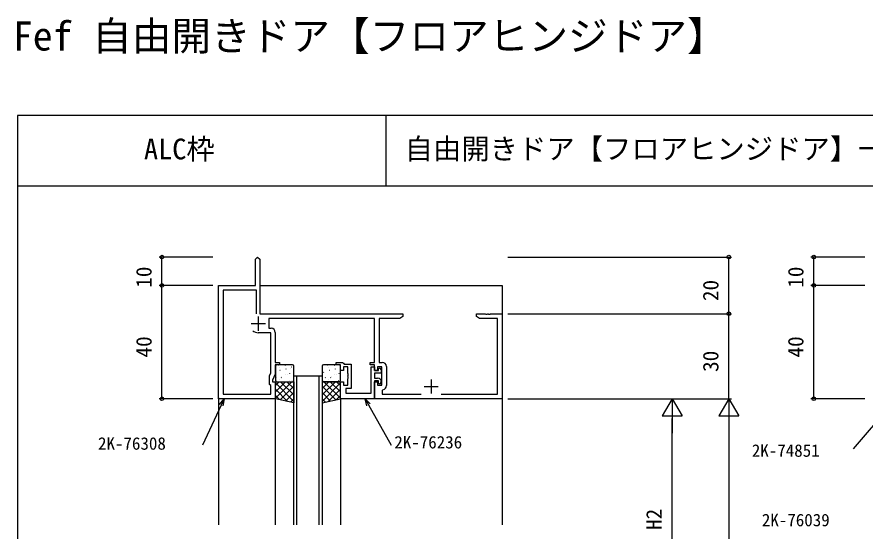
# Model space of a CAD drawing. Units: millimetres, scale not verified. Extents: x -437 to 438, y -344 to 341.
# Drawn here: x -436.9 to -137.6, y 159.6 to 341 of the extents above; entities that cross this region are included whole.
import ezdxf
from ezdxf.enums import TextEntityAlignment as Align

# ---------------------------------------------------------------- set-up
doc = ezdxf.new("R2010")
doc.units = ezdxf.units.MM
doc.header["$LTSCALE"] = 2
for name, color, linetype in [('0-1_USER1', 3, 'Continuous'), ('0-2_YKK_11', 7, 'Continuous'), ('0-3_YKK_12', 2, 'Continuous'), ('0-4_YKK_13', 4, 'Continuous'), ('0-6_YKK_D', 6, 'Continuous'), ('0-7_YKK_ZWAK', 7, 'Continuous')]:
    doc.layers.add(name, color=color, linetype=linetype)
doc.styles.add('ＭＳ ゴシック', font='')
doc.styles.get('ＭＳ ゴシック').set_extended_font_data('MS Gothic')

msp = doc.modelspace()

# ---------------------------------------------------------------- linework, layer by layer
at = {"layer": '0-2_YKK_11'}
for p, q in [((-351.716, 235.3), (-351.716, 230.3)), ((-354.216, 232.8), (-349.216, 232.8)), ((-306.486, 217.63), (-306.486, 210.97)), ((-290.716, 213.1), (-290.716, 208.1)), ((-293.216, 210.6), (-288.216, 210.6))]:
    msp.add_line(p, q, dxfattribs=at)
for points in [[(-345.716, 229.73), (-345.716, 219.1), (-344.216, 219.1), (-344.216, 218.3), (-345.716, 218.3), (-345.716, 214.945), (-346.716, 212.8), (-346.716, 212.3), (-345.716, 212.3), (-345.716, 206.3), (-365.716, 206.3), (-365.716, 246.3), (-352.716, 246.3), (-352.716, 255.55), (-351.966, 256.3), (-351.216, 255.55), (-351.216, 236.3), (-300.716, 236.3), (-300.716, 235.3), (-301.807, 234.67), (-309.086, 234.67), (-309.086, 219.13), (-307.986, 219.13)], [(-352.416, 236.3), (-352.416, 244.67), (-364.086, 244.67), (-364.086, 207.93), (-347.346, 207.93), (-347.346, 210.93), (-347.716, 211.3), (-347.716, 214.512), (-347.346, 215.306), (-347.346, 229.6), (-351.716, 229.6)], [(-287.18, 207.93), (-267.346, 207.93), (-267.346, 234.67), (-273.624, 234.67), (-274.716, 235.3), (-274.716, 236.3), (-271.674, 236.3), (-271.491, 236.18), (-270.941, 236.18), (-270.757, 236.3), (-270.674, 236.3), (-270.491, 236.18), (-269.941, 236.18), (-269.757, 236.3), (-265.716, 236.3), (-265.716, 206.3), (-310.716, 206.3), (-310.716, 212.3), (-309.716, 212.3), (-309.716, 211.1), (-308.116, 211.1), (-308.116, 217.5), (-309.716, 217.5), (-309.716, 216.3), (-310.716, 216.3), (-310.716, 218.3), (-312.216, 218.3), (-312.216, 219.1), (-310.716, 219.1), (-310.716, 234.67), (-348.016, 234.67), (-348.016, 231.23), (-347.216, 231.23)], [(-310.716, 206.3), (-322.716, 206.3), (-322.716, 212.3), (-321.716, 212.3), (-321.716, 211.1), (-320.116, 211.1), (-320.116, 213.342), (-319.996, 213.525), (-319.996, 214.075), (-320.116, 214.258), (-320.116, 214.342), (-319.996, 214.525), (-319.996, 215.075), (-320.116, 215.258), (-320.116, 217.5), (-321.716, 217.5), (-321.716, 216.3), (-322.716, 216.3), (-322.716, 218.3), (-324.216, 218.3), (-324.216, 219.1), (-322.016, 219.1), (-321.716, 218.8), (-321.416, 218.5), (-318.916, 218.5), (-318.916, 209.9), (-320.786, 209.9), (-320.786, 208.23), (-311.916, 208.23), (-311.916, 217.5), (-310.716, 217.5), (-310.716, 216.3), (-309.316, 216.3), (-309.316, 216.9), (-309.016, 217.2), (-308.316, 216.5), (-308.316, 215.3), (-310.716, 215.3), (-310.716, 213.6), (-309.616, 213.6)], [(-308.316, 212.3), (-308.316, 212.1), (-309.016, 211.4), (-309.316, 211.7), (-309.316, 212.6), (-310.716, 212.6), (-310.716, 206.3)], [(-307.761, 209.487), (-308.016, 209.19), (-308.016, 207.93), (-294.252, 207.93)]]:
    msp.add_lwpolyline(points, dxfattribs=at)
for centre, radius, start, end in [((-347.216, 229.73), 1.5, 0.00001, 89.99999), ((-351.716, 232.8), 3.2, 231.63348, 269.99999), ((-307.986, 217.63), 1.5, 0.00001, 89.99999), ((-309.616, 212.3), 1.3, 0.00001, 89.99999), ((-307.986, 210.97), 1.5, 278.62693, 360)]:
    msp.add_arc(centre, radius, start, end, dxfattribs=at)
at = {"layer": '0-3_YKK_12'}
for p, q in [((-351.216, 246.3), (-265.716, 246.3)), ((-265.716, 246.3), (-265.716, 161.8)), ((-329.214, 214.3), (-339.216, 214.3)), ((-339.216, 161.8), (-339.216, 214.3)), ((-338.216, 214.3), (-338.216, 161.8)), ((-330.216, 161.8), (-330.216, 214.3)), ((-329.216, 214.3), (-329.216, 161.8)), ((-365.716, 206.6), (-365.716, 161.8)), ((-345.716, 206.3), (-345.716, 161.8)), ((-322.716, 206.3), (-322.716, 161.8))]:
    msp.add_line(p, q, dxfattribs=at)
at = {"layer": '0-4_YKK_13'}
for p, q in [((-345.714, 217.8), (-345.714, 212.8)), ((-339.714, 218.3), (-345.214, 218.3)), ((-344.672, 218.254), (-344.628, 218.23)), ((-344.36, 217.45), (-344.353, 217.442)), ((-344.08, 216.365), (-344.037, 216.341)), ((-342.227, 218.156), (-342.18, 218.068)), ((-342.004, 216.797), (-341.96, 216.773)), ((-340.332, 216.967), (-340.325, 216.96)), ((-339.979, 217.531), (-339.935, 217.507)), ((-339.214, 212.8), (-339.214, 217.8)), ((-329.214, 217.8), (-329.214, 212.8)), ((-323.214, 218.3), (-328.714, 218.3)), ((-328.705, 215.63), (-328.661, 215.606)), ((-327.272, 218.254), (-327.228, 218.23)), ((-326.96, 217.45), (-326.953, 217.442)), ((-326.68, 216.365), (-326.637, 216.341)), ((-324.827, 218.156), (-324.78, 218.068)), ((-324.604, 216.797), (-324.56, 216.773)), ((-322.932, 216.967), (-322.925, 216.96)), ((-322.714, 212.8), (-322.714, 217.8)), ((-345.514, 213.741), (-345.47, 213.717)), ((-344.204, 213.262), (-344.197, 213.255)), ((-343.61, 213.78), (-343.563, 213.692)), ((-343.437, 214.173), (-343.394, 214.149)), ((-342.151, 214.984), (-342.145, 214.977)), ((-341.413, 214.907), (-341.369, 214.883)), ((-340.77, 212.716), (-340.726, 212.692)), ((-340.72, 215.305), (-340.674, 215.216)), ((-340.176, 212.78), (-340.17, 212.772)), ((-339.336, 215.34), (-339.292, 215.316)), ((-328.746, 215.43), (-328.739, 215.423)), ((-328.114, 213.741), (-328.07, 213.717)), ((-326.804, 213.262), (-326.797, 213.255)), ((-326.21, 213.78), (-326.163, 213.692)), ((-326.037, 214.173), (-325.994, 214.149)), ((-324.751, 214.984), (-324.745, 214.977)), ((-324.013, 214.907), (-323.969, 214.883)), ((-323.37, 212.716), (-323.326, 212.692)), ((-323.32, 215.305), (-323.274, 215.216)), ((-322.776, 212.78), (-322.77, 212.772)), ((-339.857, 212.3), (-345.714, 206.443)), ((-342.102, 212.3), (-345.714, 208.688)), ((-344.348, 212.3), (-345.714, 210.934)), ((-345.714, 211.876), (-339.214, 205.376)), ((-345.714, 209.631), (-341.384, 205.301)), ((-345.214, 212.3), (-339.714, 212.3)), ((-339.214, 210.698), (-344.006, 205.906)), ((-343.893, 212.3), (-339.214, 207.621)), ((-341.648, 212.3), (-339.214, 209.866)), ((-339.403, 212.3), (-339.214, 212.111)), ((-324.535, 212.3), (-329.214, 207.621)), ((-326.78, 212.3), (-329.214, 209.866)), ((-329.025, 212.3), (-329.214, 212.111)), ((-322.714, 211.876), (-329.214, 205.376)), ((-329.214, 210.698), (-324.422, 205.906)), ((-328.714, 212.3), (-323.214, 212.3)), ((-328.571, 212.3), (-322.714, 206.443)), ((-322.714, 209.631), (-327.044, 205.301)), ((-326.326, 212.3), (-322.714, 208.688)), ((-324.08, 212.3), (-322.714, 210.934)), ((-345.714, 207.386), (-344.302, 205.974)), ((-339.214, 208.453), (-342.182, 205.485)), ((-329.214, 208.453), (-326.246, 205.485)), ((-322.714, 207.386), (-324.126, 205.974)), ((-339.214, 206.208), (-340.358, 205.064)), ((-329.214, 206.208), (-328.07, 205.064))]:
    msp.add_line(p, q, dxfattribs=at)
for points in [[(-339.214, 204.8), (-345.714, 206.3), (-345.714, 212.3), (-339.214, 212.3)], [(-329.214, 204.8), (-322.714, 206.3), (-322.714, 212.3), (-329.214, 212.3)]]:
    msp.add_lwpolyline(points, close=True, dxfattribs=at)
for centre, start, end in [((-345.214, 217.8), 90, 180), ((-339.714, 217.8), 0, 90), ((-328.714, 217.8), 90, 180), ((-323.214, 217.8), 360, 90), ((-345.214, 212.8), 180, 270), ((-339.714, 212.8), 270, 0), ((-328.714, 212.8), 180, 270), ((-323.214, 212.8), 270, 360)]:
    msp.add_arc(centre, 0.5, start, end, dxfattribs=at)
at = {"layer": '0-6_YKK_D'}
for p, q in [((-367.716, 256.3), (-386.716, 256.3)), ((-385.716, 246.3), (-385.716, 256.3)), ((-263.716, 256.3), (-184.716, 256.3)), ((-185.716, 236.3), (-185.716, 256.3)), ((-137.716, 256.3), (-156.716, 256.3)), ((-155.716, 246.3), (-155.716, 256.3)), ((-367.716, 246.3), (-386.716, 246.3)), ((-367.716, 246.3), (-386.716, 246.3)), ((-385.716, 206.3), (-385.716, 246.3)), ((-137.716, 246.3), (-156.716, 246.3)), ((-137.716, 246.3), (-156.716, 246.3)), ((-155.716, 206.3), (-155.716, 246.3)), ((-263.716, 236.3), (-184.716, 236.3)), ((-263.716, 236.3), (-184.716, 236.3)), ((-185.716, 206.3), (-185.716, 236.3)), ((-367.716, 206.3), (-386.716, 206.3)), ((-263.716, 206.3), (-184.716, 206.3)), ((-263.716, 206.3), (-184.716, 206.3)), ((-263.716, 206.3), (-204.716, 206.3)), ((-205.716, 206.3), (-209.216, 200.238)), ((-205.716, 206.3), (-202.216, 200.238)), ((-205.716, 206.3), (-205.716, 194.176)), ((-185.716, 206.3), (-189.216, 200.238)), ((-185.716, 206.3), (-182.216, 200.238)), ((-185.716, 206.3), (-185.716, 194.176)), ((-137.716, 206.3), (-156.716, 206.3)), ((-209.216, 200.238), (-202.216, 200.238)), ((-205.716, 133.3), (-205.716, 199.3)), ((-189.216, 200.238), (-182.216, 200.238)), ((-185.716, 199.3), (-185.716, -235.036))]:
    msp.add_line(p, q, dxfattribs=at)
for points in [[(-363.74, 206.3), (-364.801, 204.036), (-371.425, 189.907)], [(-365.407, 204.321), (-363.74, 206.3), (-364.194, 203.752)], [(-313.387, 203.793), (-314.032, 206.3), (-312.22, 204.451)], [(-314.032, 206.3), (-312.804, 204.122), (-304.787, 189.907)], [(-126.693, 206.3), (-128.316, 204.398), (-141.803, 188.588)]]:
    msp.add_lwpolyline(points, dxfattribs=at)
for centre in [(-385.716, 256.3), (-185.716, 256.3), (-155.716, 256.3), (-385.716, 246.3), (-385.716, 246.3), (-155.716, 246.3), (-155.716, 246.3), (-185.716, 236.3), (-185.716, 236.3), (-385.716, 206.3), (-155.716, 206.3)]:
    msp.add_circle(centre, 0.637, dxfattribs=at)
at = {"layer": '0-7_YKK_ZWAK'}
for p, q in [((-436.7, 306.3), (-436.7, -343.7)), ((438.3, 306.3), (-436.7, 306.3)), ((-306.7, 306.3), (-306.7, 281.3)), ((438.3, 281.3), (-436.7, 281.3))]:
    msp.add_line(p, q, dxfattribs=at)

# ---------------------------------------------------------------- texts
at = {"layer": '0-1_USER1', "style": 'ＭＳ ゴシック'}
for s, height, p in [('Fef 自由開きドア【フロアヒンジドア】', 10.26, (-438.288, 326.118)), ('自由開きドア【フロアヒンジドア】一般仕様 100見込 たてかまち100㎜見付 枠：23㎜溝幅 障子：23㎜溝幅', 7.331, (-300.086, 288.63)), ('ALC枠', 7.331, (-392.069, 288.573))]:
    msp.add_text(s, height=height, dxfattribs=at).set_placement(p, align=Align.BOTTOM_LEFT)
at = {"layer": '0-6_YKK_D', "style": 'ＭＳ ゴシック'}
for s, p in [('10', (-387.716, 245.462)), ('10', (-157.716, 245.462)), ('20', (-187.716, 240.76)), ('40', (-387.716, 220.845)), ('40', (-157.716, 220.845)), ('30', (-187.716, 215.76)), ('H2', (-207.716, 159.972))]:
    msp.add_text(s, height=5.499, rotation=90, dxfattribs=at).set_placement(p, align=Align.BOTTOM_LEFT)
for s, p in [('2K-76308', (-408.278, 186.991)), ('2K-76236', (-303.73, 187.432)), ('2K-74851', (-177.593, 184.493)), ('2K-76039', (-174.052, 159.973))]:
    msp.add_text(s, height=4.399, dxfattribs=at).set_placement(p, align=Align.BOTTOM_LEFT)

doc.saveas('drawing.dxf')
